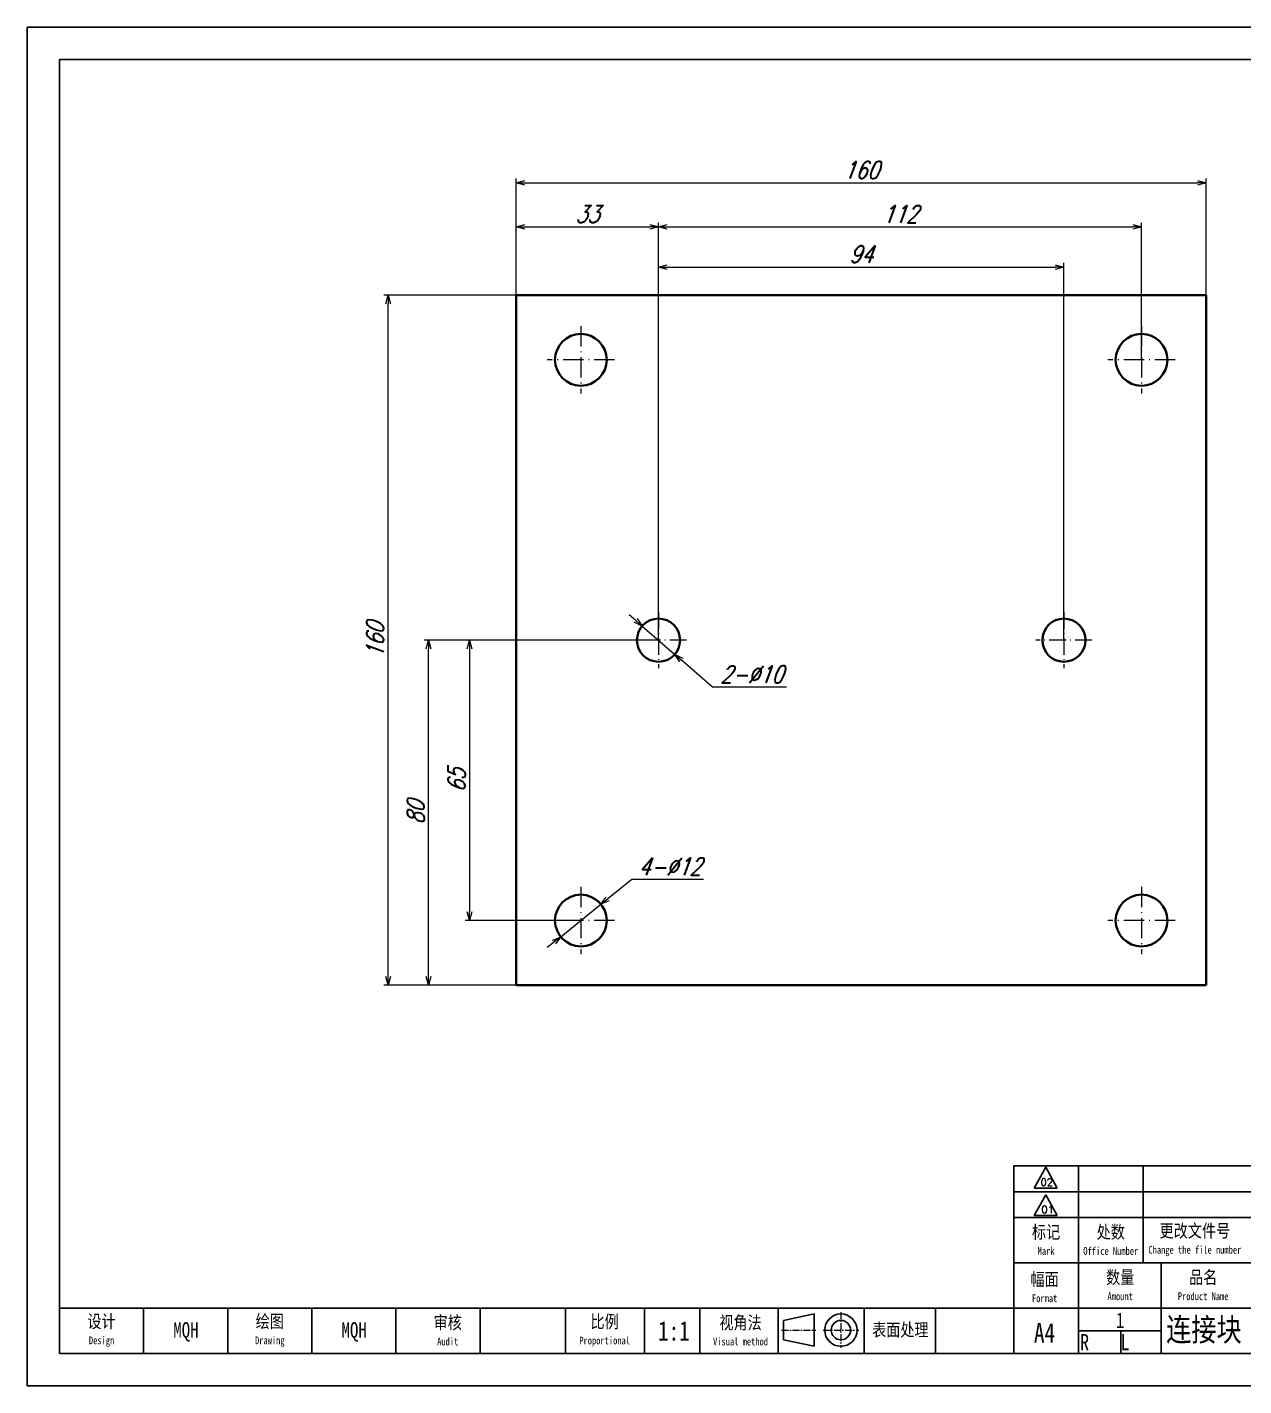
# Model space of a CAD drawing. Header units: millimetres. Extents: x 272 to 1163, y 1532 to 2267.
# Drawn here: x 272 to 554.1, y 1532 to 1847 of the extents above; entities that cross this region are included whole.
import ezdxf

# ---------------------------------------------------------------- set-up
doc = ezdxf.new("R2010")
doc.units = ezdxf.units.MM
doc.linetypes.add('DASHDOT', pattern=[18.5, 12, -3, 0.5, -3])
for name, color, linetype, lineweight in [('标注线', 3, 'Continuous', 25), ('细实线', 4, 'Continuous', 25), ('细点划线', 1, 'DASHDOT', 20)]:
    doc.layers.add(name, color=color, linetype=linetype, lineweight=lineweight)
doc.styles.add('DIM', font='romans.shx', dxfattribs={"width": 0.8, "oblique": 20, "bigfont": 'bigfont.shx'})
doc.styles.get("Standard").update_dxf_attribs({"font": 'txt', "bigfont": 'gbcbig.shx'})
doc.styles.add('宋体', font='', dxfattribs={"width": 0.8, "height": 5})
doc.styles.add('工程字', font='gbenor.shx', dxfattribs={"height": 5, "bigfont": 'gbcbig.shx'})
doc.styles.get('宋体').set_extended_font_data('SimSun')
doc.dimstyles.new('KK4.0', dxfattribs={"dimtxt": 4, "dimasz": 2, "dimexe": 1, "dimexo": 0, "dimgap": 1, "dimtad": 1, "dimtoh": 1, "dimdsep": 46, "dimtxsty": 'DIM', "dimblk": 'OPEN30', "dimcen": 0, "dimclrd": 3, "dimclre": 3, "dimclrt": 3, "dimazin": 2, "dimtfac": 1, "dimtmove": 0, "dimatfit": 3, "dimldrblk": 'OPEN30', "dimfxl": 0, "dimtolj": 1, "dimlwd": 20, "dimlwe": 20, "dimarcsym": 0})

# ---------------------------------------------------------------- blocks, each defined once
blk = doc.blocks.new('BZ-MQH')
for p, q in [((-213949.02, 20874.59), (-214275.72, 20874.59)), ((-214275.72, 20874.59), (-214275.72, 20643.59)), ((-213954.52, 20869.09), (-214270.22, 20869.09)), ((-214270.22, 20869.09), (-214270.22, 20649.09)), ((-214107.97, 20680.99), (-214107.97, 20664.49)), ((-214102.53, 20680.75), (-214104.48, 20677.22)), ((-214102.53, 20680.75), (-214100.59, 20677.22)), ((-214104.48, 20677.22), (-214100.59, 20677.22)), ((-214102.53, 20676.07), (-214104.48, 20672.55)), ((-214102.53, 20676.07), (-214100.59, 20672.55)), ((-214104.48, 20672.55), (-214100.59, 20672.55)), ((-214107.97, 20664.49), (-214107.97, 20649.09)), ((-214270.22, 20656.79), (-214107.97, 20656.79)), ((-214255.92, 20649.09), (-214255.92, 20656.79)), ((-214241.62, 20649.09), (-214241.62, 20656.79)), ((-214227.32, 20649.09), (-214227.32, 20656.79)), ((-214213.02, 20649.09), (-214213.02, 20656.79)), ((-214198.72, 20649.09), (-214198.72, 20656.79)), ((-214170.76, 20649.09), (-214170.76, 20656.79)), ((-214161.32, 20649.09), (-214161.32, 20656.79)), ((-214148, 20649.09), (-214148, 20656.79)), ((-214121.3, 20656.79), (-214121.3, 20649.09)), ((-214270.22, 20649.09), (-213954.52, 20649.09)), ((-214275.72, 20643.59), (-213949.02, 20643.59))]:
    blk.add_line(p, q)
at = {"layer": '标注线'}
for p, q in [((-214107.97, 20680.99), (-213954.52, 20680.99)), ((-214096.97, 20680.99), (-214096.97, 20664.49)), ((-214085.97, 20664.49), (-214085.97, 20680.99)), ((-214107.97, 20676.59), (-214022.17, 20676.59)), ((-214107.97, 20672.19), (-214022.17, 20672.19)), ((-214107.97, 20664.49), (-213954.52, 20664.49)), ((-214096.97, 20664.49), (-214096.97, 20649.09)), ((-214082.91, 20664.49), (-214082.91, 20649.09)), ((-214082.91, 20664.49), (-214082.91, 20649.09)), ((-214184.2, 20656.79), (-214184.2, 20649.09)), ((-214137.26, 20656.79), (-214133.41, 20656.79)), ((-214133.41, 20649.09), (-214133.41, 20656.79)), ((-214107.97, 20656.79), (-213954.52, 20656.79)), ((-214096.97, 20652.94), (-214082.91, 20652.94)), ((-214089.78, 20649.09), (-214089.78, 20652.94))]:
    blk.add_line(p, q, dxfattribs=at)
at = {"layer": '细实线', "ltscale": 43.147169}
for p, q in [((-214147.11, 20654.71), (-214141.9, 20655.81)), ((-214147.11, 20654.71), (-214147.11, 20651.41)), ((-214141.9, 20655.81), (-214141.9, 20650.31)), ((-214141.88, 20650.31), (-214147.11, 20651.41))]:
    blk.add_line(p, q, dxfattribs=at)
for radius in [2.75, 1.65]:
    blk.add_circle((-214137.36, 20653.06), radius, dxfattribs=at)
at = {"layer": '细点划线', "ltscale": 0.1}
for p, q in [((-214137.36, 20656.12), (-214137.36, 20650.04)), ((-214147.45, 20653.06), (-214141.62, 20653.06)), ((-214140.4, 20653.06), (-214134.32, 20653.06))]:
    blk.add_line(p, q, dxfattribs=at)
at = {"char_height": 1.238, "width": 0.2114, "attachment_point": 1}
for s, insert in [('02', (-214103.42, 20678.82)), ('01', (-214103.27, 20674.19))]:
    blk.add_mtext(s, dxfattribs=dict(at, insert=insert))
at = {"layer": '标注线', "style": '宋体'}
for s, insert, char_height, width, attachment_point in [('标记\\P{\\H0.6x;Mark}', (-214102.47, 20668.34), 2.2, 11, 5), ('处数\\P{\\H0.6x;Office Number}', (-214091.47, 20668.34), 2.2, 11, 5), ('更改文件号\\P{\\H0.6x;Change the file number}', (-214077.17, 20668.34), 2.2, 17.6, 5), ('幅面\\P{\\H0.6x;Format}', (-214102.72, 20660.3), 2.2, 13.7944, 5), ('数量\\P{\\H0.6x;Amount}', (-214089.87, 20660.64), 2.2, 13.5797, 5), ('品名\\P{\\H0.6x;Product Name}', (-214075.76, 20660.64), 2.2, 14.3, 5), ('设计\\P{\\H0.6x;Design}', (-214263.07, 20652.94), 2.2, 14.3, 5), ('绘图\\P{\\H0.6x;Drawing}', (-214234.47, 20652.94), 2.2, 14.3, 5), ('审核\\P{\\H0.6x;Audit}', (-214204.22, 20652.94), 2.2, 14.674, 5), ('比例\\P{\\H0.6x;Proportional}', (-214177.53, 20652.94), 2.2, 13.5797, 5), ('视角法\\P{\\H0.6x;Visual method}', (-214154.43, 20652.94), 2.2, 13.7944, 5), ('表面处理', (-214127.25, 20653), 2.2, 13.7944, 5), ('R', (-214096.66, 20651.02), 2.75, 6.8356, 4), ('L', (-214089.78, 20651.02), 2.75, 6.875, 4)]:
    blk.add_mtext(s, dxfattribs=dict(at, insert=insert, char_height=char_height, width=width, attachment_point=attachment_point))
at = {"layer": '细实线', "char_height": 3.3, "width": 13.75, "attachment_point": 5, "style": '宋体'}
for s, insert in [('1:1', (-214165.76, 20652.9)), ('A4', (-214102.74, 20652.6)), ('A4', (-214102.74, 20652.6))]:
    blk.add_mtext(s, dxfattribs=dict(at, insert=insert))
blk = doc.blocks.new('+公差')
at = {"xscale": 0.9090909090591595, "yscale": 0.9090909090882633, "zscale": 0.9090909090939012}
blk.add_blockref('BZ-MQH', (194796.11, -18766.9), dxfattribs=at)
blk = doc.blocks.new('_Open30')
at = {"color": 0, "linetype": 'ByBlock', "lineweight": -2}
for p, q in [((-1, 0.27), (0, 0)), ((0, 0), (-1, -0.27)), ((0, 0), (-1, 0))]:
    blk.add_line(p, q, dxfattribs=at)
blk = doc.blocks.new('*D189')
at = {"color": 3, "lineweight": 20, "transparency": 16777216}
for p, q in [((418.37, 1704.85), (364.07, 1704.85)), ((365.07, 1626.85), (365.07, 1702.85)), ((430.63, 1624.85), (364.07, 1624.85))]:
    blk.add_line(p, q, dxfattribs=at)
at = {"layer": 'Defpoints', "color": 0, "transparency": 16777216}
for p in [(365.07, 1704.85), (418.37, 1704.85), (430.63, 1624.85)]:
    blk.add_point(p, dxfattribs=at)
at = {"color": 3, "lineweight": 20, "transparency": 16777216, "xscale": 2, "yscale": 2, "zscale": 2}
for p, rotation in [((365.07, 1704.85), 90), ((365.07, 1624.85), 270)]:
    blk.add_blockref('_Open30', p, dxfattribs=dict(at, rotation=rotation))
at = {"color": 3, "transparency": 16777216, "insert": (362.07, 1664.85), "char_height": 4, "attachment_point": 5, "rotation": 90, "style": 'DIM'}
blk.add_mtext('\\A1;80', dxfattribs=at)
blk = doc.blocks.new('*D190')
at = {"color": 3, "lineweight": 20, "transparency": 16777216}
for p, q in [((400.44, 1704.85), (373.56, 1704.85)), ((374.56, 1702.85), (374.56, 1641.85)), ((400.37, 1639.85), (373.56, 1639.85))]:
    blk.add_line(p, q, dxfattribs=at)
at = {"layer": 'Defpoints', "color": 0, "transparency": 16777216}
for p in [(400.44, 1704.85), (374.56, 1639.85), (400.37, 1639.85)]:
    blk.add_point(p, dxfattribs=at)
at = {"color": 3, "lineweight": 20, "transparency": 16777216, "xscale": 2, "yscale": 2, "zscale": 2}
for p, rotation in [((374.56, 1704.85), 90), ((374.56, 1639.85), 270)]:
    blk.add_blockref('_Open30', p, dxfattribs=dict(at, rotation=rotation))
at = {"color": 3, "transparency": 16777216, "insert": (371.56, 1672.35), "char_height": 4, "attachment_point": 5, "rotation": 90, "style": 'DIM'}
blk.add_mtext('\\A1;65', dxfattribs=at)
blk = doc.blocks.new('*D191')
at = {"color": 3, "lineweight": 20, "transparency": 16777216}
for p, q in [((412.38, 1784.85), (354.67, 1784.85)), ((355.67, 1626.85), (355.67, 1782.85)), ((402.21, 1624.85), (354.67, 1624.85))]:
    blk.add_line(p, q, dxfattribs=at)
at = {"layer": 'Defpoints', "color": 0, "transparency": 16777216}
for p in [(355.67, 1784.85), (412.38, 1784.85), (402.21, 1624.85)]:
    blk.add_point(p, dxfattribs=at)
at = {"color": 3, "lineweight": 20, "transparency": 16777216, "xscale": 2, "yscale": 2, "zscale": 2}
for p, rotation in [((355.67, 1784.85), 90), ((355.67, 1624.85), 270)]:
    blk.add_blockref('_Open30', p, dxfattribs=dict(at, rotation=rotation))
at = {"color": 3, "transparency": 16777216, "insert": (352.67, 1704.85), "char_height": 4, "attachment_point": 5, "rotation": 90, "style": 'DIM'}
blk.add_mtext('\\A1;160', dxfattribs=at)
blk = doc.blocks.new('*D192')
at = {"color": 3, "lineweight": 20, "transparency": 16777216}
for p, q in [((385.37, 1740.47), (385.37, 1801.65)), ((387.37, 1800.65), (416.37, 1800.65)), ((418.37, 1704.85), (418.37, 1801.65))]:
    blk.add_line(p, q, dxfattribs=at)
at = {"layer": 'Defpoints', "color": 0, "transparency": 16777216}
for p in [(418.37, 1800.65), (385.37, 1740.47), (418.37, 1704.85)]:
    blk.add_point(p, dxfattribs=at)
at = {"color": 3, "lineweight": 20, "transparency": 16777216, "xscale": 2, "yscale": 2, "zscale": 2, "rotation": 180}
blk.add_blockref('_Open30', (385.37, 1800.65), dxfattribs=at)
at = {"color": 3, "lineweight": 20, "transparency": 16777216, "xscale": 2, "yscale": 2, "zscale": 2}
blk.add_blockref('_Open30', (418.37, 1800.65), dxfattribs=at)
at = {"color": 3, "transparency": 16777216, "insert": (401.87, 1803.65), "char_height": 4, "attachment_point": 5, "style": 'DIM'}
blk.add_mtext('\\A1;33', dxfattribs=at)
blk = doc.blocks.new('*D193')
at = {"color": 3, "lineweight": 20, "transparency": 16777216}
for p, q in [((418.37, 1770.71), (418.37, 1792.35)), ((512.37, 1704.85), (512.37, 1792.35)), ((420.37, 1791.35), (510.37, 1791.35))]:
    blk.add_line(p, q, dxfattribs=at)
at = {"layer": 'Defpoints', "color": 0, "transparency": 16777216}
for p in [(512.37, 1791.35), (418.37, 1770.71), (512.37, 1704.85)]:
    blk.add_point(p, dxfattribs=at)
at = {"color": 3, "lineweight": 20, "transparency": 16777216, "xscale": 2, "yscale": 2, "zscale": 2, "rotation": 180}
blk.add_blockref('_Open30', (418.37, 1791.35), dxfattribs=at)
at = {"color": 3, "lineweight": 20, "transparency": 16777216, "xscale": 2, "yscale": 2, "zscale": 2}
blk.add_blockref('_Open30', (512.37, 1791.35), dxfattribs=at)
at = {"color": 3, "transparency": 16777216, "insert": (465.37, 1794.35), "char_height": 4, "attachment_point": 5, "style": 'DIM'}
blk.add_mtext('\\A1;94', dxfattribs=at)
blk = doc.blocks.new('*D194')
at = {"color": 3, "lineweight": 20, "transparency": 16777216}
for p, q in [((418.37, 1773.31), (418.37, 1801.65)), ((420.37, 1800.65), (528.37, 1800.65)), ((530.37, 1769.85), (530.37, 1801.65))]:
    blk.add_line(p, q, dxfattribs=at)
at = {"layer": 'Defpoints', "color": 0, "transparency": 16777216}
for p in [(530.37, 1800.65), (418.37, 1773.31), (530.37, 1769.85)]:
    blk.add_point(p, dxfattribs=at)
at = {"color": 3, "lineweight": 20, "transparency": 16777216, "xscale": 2, "yscale": 2, "zscale": 2, "rotation": 180}
blk.add_blockref('_Open30', (418.37, 1800.65), dxfattribs=at)
at = {"color": 3, "lineweight": 20, "transparency": 16777216, "xscale": 2, "yscale": 2, "zscale": 2}
blk.add_blockref('_Open30', (530.37, 1800.65), dxfattribs=at)
at = {"color": 3, "transparency": 16777216, "insert": (474.37, 1803.65), "char_height": 4, "attachment_point": 5, "style": 'DIM'}
blk.add_mtext('\\A1;112', dxfattribs=at)
blk = doc.blocks.new('*D195')
at = {"color": 3, "lineweight": 20, "transparency": 16777216}
for p, q in [((385.37, 1784.85), (385.37, 1811.87)), ((545.37, 1784.85), (545.37, 1811.87)), ((387.37, 1810.87), (543.37, 1810.87))]:
    blk.add_line(p, q, dxfattribs=at)
at = {"layer": 'Defpoints', "color": 0, "transparency": 16777216}
for p in [(545.37, 1810.87), (385.37, 1784.85), (545.37, 1784.85)]:
    blk.add_point(p, dxfattribs=at)
at = {"color": 3, "lineweight": 20, "transparency": 16777216, "xscale": 2, "yscale": 2, "zscale": 2, "rotation": 180}
blk.add_blockref('_Open30', (385.37, 1810.87), dxfattribs=at)
at = {"color": 3, "lineweight": 20, "transparency": 16777216, "xscale": 2, "yscale": 2, "zscale": 2}
blk.add_blockref('_Open30', (545.37, 1810.87), dxfattribs=at)
at = {"color": 3, "transparency": 16777216, "insert": (465.37, 1813.87), "char_height": 4, "attachment_point": 5, "style": 'DIM'}
blk.add_mtext('\\A1;160', dxfattribs=at)
blk = doc.blocks.new('*D196')
at = {"color": 3, "lineweight": 20, "transparency": 16777216}
for p, q in [((413.09, 1709.44), (411.58, 1710.76)), ((414.6, 1708.13), (422.15, 1701.57)), ((430.93, 1693.94), (423.66, 1700.26)), ((448.06, 1693.94), (430.93, 1693.94))]:
    blk.add_line(p, q, dxfattribs=at)
at = {"layer": 'Defpoints', "color": 0, "transparency": 16777216}
for p in [(414.6, 1708.13), (422.15, 1701.57)]:
    blk.add_point(p, dxfattribs=at)
at = {"color": 3, "lineweight": 20, "transparency": 16777216, "xscale": 2, "yscale": 2, "zscale": 2}
for p, rotation in [((414.6, 1708.13), 319.0038438243588), ((422.15, 1701.57), 139.0038438243588)]:
    blk.add_blockref('_Open30', p, dxfattribs=dict(at, rotation=rotation))
at = {"color": 3, "transparency": 16777216, "insert": (439.99, 1696.94), "char_height": 4, "attachment_point": 5, "style": 'DIM'}
blk.add_mtext('\\A1;{\\Fromans,bigfont|c134;2-}∅10', dxfattribs=at)
blk = doc.blocks.new('*D197')
at = {"color": 3, "lineweight": 20, "transparency": 16777216}
for p, q in [((412.2, 1649.39), (406.6, 1644.87)), ((428.84, 1649.39), (412.2, 1649.39)), ((395.7, 1636.09), (405.04, 1643.62)), ((394.15, 1634.83), (392.59, 1633.58))]:
    blk.add_line(p, q, dxfattribs=at)
at = {"layer": 'Defpoints', "color": 0, "transparency": 16777216}
for p in [(405.04, 1643.62), (395.7, 1636.09)]:
    blk.add_point(p, dxfattribs=at)
at = {"color": 3, "lineweight": 20, "transparency": 16777216, "xscale": 2, "yscale": 2, "zscale": 2}
for p, rotation in [((405.04, 1643.62), 218.8800929327249), ((395.7, 1636.09), 38.88009293272498)]:
    blk.add_blockref('_Open30', p, dxfattribs=dict(at, rotation=rotation))
at = {"color": 3, "transparency": 16777216, "insert": (421.02, 1652.39), "char_height": 4, "attachment_point": 5, "style": 'DIM'}
blk.add_mtext('\\A1;{\\Fromans,bigfont|c134;4-}∅12', dxfattribs=at)

msp = doc.modelspace()

# ---------------------------------------------------------------- linework, layer by layer
at = {"color": 7, "lineweight": 35}
for p, q in [((545.373, 1784.853), (385.373, 1784.853)), ((385.373, 1784.853), (385.373, 1624.853)), ((545.373, 1624.853), (545.373, 1784.853)), ((385.373, 1624.853), (545.373, 1624.853))]:
    msp.add_line(p, q, dxfattribs=at)
at = {"color": 1, "linetype": 'DASHDOT', "lineweight": 13, "ltscale": 0.389999}
for p, q in [((400.373, 1777.653), (400.373, 1762.053)), ((530.373, 1777.653), (530.373, 1762.053)), ((400.373, 1647.653), (400.373, 1632.053)), ((530.373, 1647.653), (530.373, 1632.053))]:
    msp.add_line(p, q, dxfattribs=at)
at = {"color": 1, "linetype": 'DASHDOT', "lineweight": 13, "ltscale": 0.390001}
for p, q in [((408.173, 1769.853), (392.573, 1769.853)), ((538.173, 1769.853), (522.573, 1769.853)), ((408.173, 1639.853), (392.573, 1639.853)), ((538.173, 1639.853), (522.573, 1639.853))]:
    msp.add_line(p, q, dxfattribs=at)
at = {"color": 1, "linetype": 'DASHDOT', "lineweight": 13, "ltscale": 0.325}
for p, q in [((418.373, 1711.353), (418.373, 1698.353)), ((512.373, 1711.353), (512.373, 1698.353)), ((424.873, 1704.853), (411.873, 1704.853)), ((518.873, 1704.853), (505.873, 1704.853))]:
    msp.add_line(p, q, dxfattribs=at)
at = {"color": 7, "lineweight": 35}
for centre, radius in [((400.373, 1769.853), 6), ((530.373, 1769.853), 6), ((418.373, 1704.853), 5), ((512.373, 1704.853), 5), ((400.373, 1639.853), 6), ((530.373, 1639.853), 6)]:
    msp.add_circle(centre, radius, dxfattribs=at)

# ---------------------------------------------------------------- block references
at = {"xscale": 1.5, "yscale": 1.5, "zscale": 1.5}
msp.add_blockref('+公差', (271.993, 1531.977), dxfattribs=at)

# ---------------------------------------------------------------- texts
at = {"layer": '细实线', "attachment_point": 5}
for s, insert, char_height, width, style in [('MQH', (308.807, 1544.478), 3.6, 21.6, '宋体'), ('MQH', (347.807, 1544.478), 3.6, 21.6, '宋体'), ('1', (525.404, 1547.172), 3.6, 9.80985, '宋体'), ('{\\fSimSun|b0|i0|c134|p2;\\W0.8;连接块}', (544.835, 1544.727), 5.35714, 19.81515, '工程字')]:
    msp.add_mtext(s, dxfattribs=dict(at, insert=insert, char_height=char_height, width=width, style=style))

# ---------------------------------------------------------------- dimensions: what is measured, and where the dimension line sits
for base, p1, p2, picture, middle in [((545.373, 1810.875), (385.373, 1784.853), (545.373, 1784.853), '*D195', (465.373, 1813.875)), ((418.373, 1800.65), (385.373, 1740.474), (418.373, 1704.853), '*D192', (401.873, 1803.65)), ((530.373, 1800.65), (418.373, 1773.305), (530.373, 1769.853), '*D194', (474.373, 1803.65)), ((512.373, 1791.354), (418.373, 1770.707), (512.373, 1704.853), '*D193', (465.373, 1794.354))]:
    dim = msp.add_linear_dim(base=base, p1=p1, p2=p2, dimstyle='KK4.0')
    dim.commit()
    dim.dimension.update_dxf_attribs({"geometry": picture, "text_midpoint": middle})
for base, p1, p2, picture, middle in [((355.666, 1784.853), (402.21, 1624.853), (412.382, 1784.853), '*D191', (352.666, 1704.853)), ((365.073, 1704.853), (430.631, 1624.853), (418.373, 1704.853), '*D189', (362.073, 1664.853)), ((374.562, 1639.853), (400.44, 1704.853), (400.373, 1639.853), '*D190', (371.562, 1672.353))]:
    dim = msp.add_linear_dim(base=base, p1=p1, p2=p2, angle=90, dimstyle='KK4.0')
    dim.commit()
    dim.dimension.update_dxf_attribs({"geometry": picture, "text_midpoint": middle})
for p1, p2, text, picture, middle in [((414.599, 1708.133), (422.147, 1701.573), '{\\Fromans,bigfont|c134;2-}<>', '*D196', (439.992, 1693.94)), ((395.702, 1636.087), (405.044, 1643.619), '{\\Fromans,bigfont|c134;4-}<>', '*D197', (421.019, 1649.387))]:
    dim = msp.add_diameter_dim_2p(p1=p1, p2=p2, text=text, dimstyle='KK4.0')
    dim.commit()
    dim.dimension.update_dxf_attribs({"geometry": picture, "text_midpoint": middle, "dimtype": 163})

doc.saveas('drawing.dxf')
